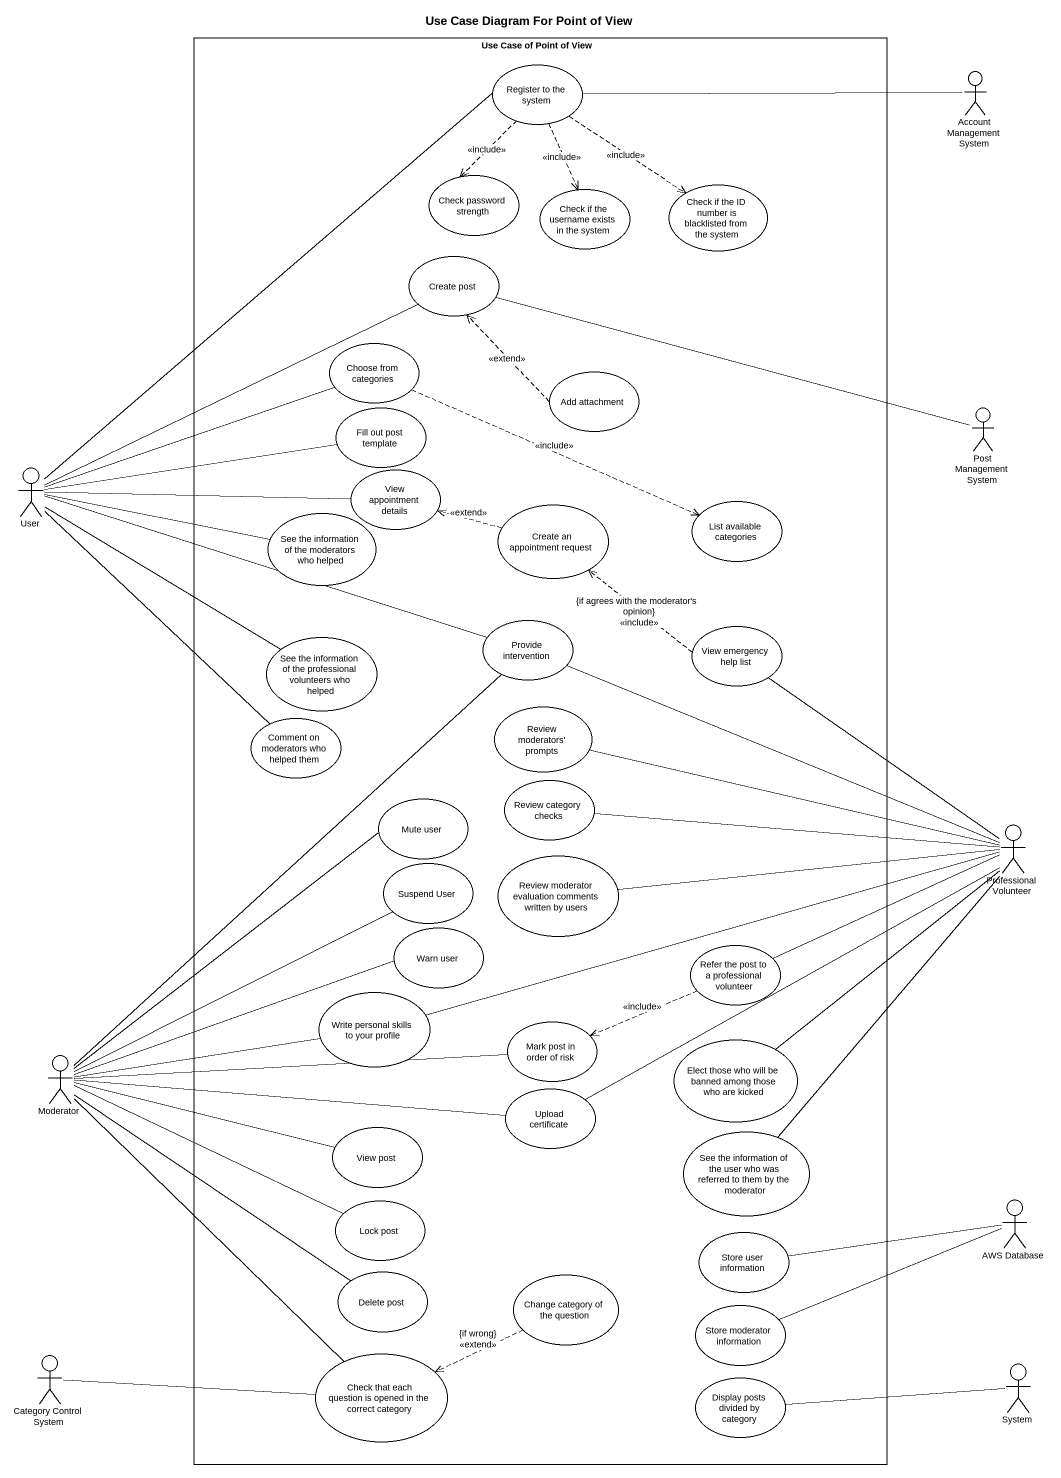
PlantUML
@startuml
title Use Case Diagram For Point of View
rectangle "Use Case of Point of View" as Use_Case_of_Point_of_View {
  usecase "Register to the system" as Register_to_the_system
  usecase "Check password strength" as Check_password_strength
  usecase "Check if the username exists in the system" as Check_if_the_username
  usecase "Check if the ID number is blacklisted from the system" as Check_if_the_ID_number_is
  usecase "Create post" as Create_post
  usecase "Choose from categories" as Choose_from_categories
  usecase "Add attachment" as Add_attachment
  usecase "Fill out post template" as Fill_out_post_template
  usecase "View appointment details" as View_appointment_details
  usecase "List available categories" as List_available_categories
  usecase "See the information of the moderators who helped" as See_the_information_of_the
  usecase "Create an appointment request" as Create_an_appointment
  usecase "See the information of the professional volunteers who helped" as See_the_information_of_the_2
  usecase "Provide intervention" as Provide_intervention
  usecase "View emergency help list" as View_emergency_help_list
  usecase "Comment on moderators who helped them" as Comment_on_moderators_who
  usecase "Review moderators' prompts" as Review_moderators_prompts
  usecase "Mute user" as Mute_user
  usecase "Review category checks" as Review_category_checks
  usecase "Suspend User" as Suspend_User
  usecase "Review moderator evaluation comments written by users" as Review_moderator_evaluation
  usecase "Warn user" as Warn_user
  usecase "Refer the post to a professional volunteer" as Refer_the_post_to_a
  usecase "Write personal skills to your profile" as Write_personal_skills_to
  usecase "Mark post in order of risk" as Mark_post_in_order_of_risk
  usecase "Elect those who will be banned among those who are kicked" as Elect_those_who_will_be
  usecase "Upload certificate" as Upload_certificate
  usecase "View post" as View_post
  usecase "See the information of the user who was referred to them by the moderator" as See_the_information_of_the_3
  usecase "Lock post" as Lock_post
  usecase "Store user information" as Store_user_information
  usecase "Delete post" as Delete_post
  usecase "Change category of the question" as Change_category_of_the
  usecase "Store moderator information" as Store_moderator_information
  usecase "Check that each question is opened in the correct category" as Check_that_each_question_is
  usecase "Display posts divided by category" as Display_posts_divided_by
}
actor "Account Management System" as Account_Management_System
actor "Post Management System" as Post_Management_System
actor User
actor "Professional Volunteer" as Professional_Volunteer
actor Moderator
actor "AWS Database" as AWS_Database
actor "Category Control System" as Category_Control_System
actor System
Register_to_the_system ..> Check_password_strength : <<include>>
Register_to_the_system ..> Check_if_the_username : <<include>>
Register_to_the_system ..> Check_if_the_ID_number_is : <<include>>
Account_Management_System -left- Register_to_the_system
Choose_from_categories .right.> List_available_categories : <<include>>
Add_attachment .up.> Create_post : <<extend>>
Post_Management_System -left- Create_post
User -up- Register_to_the_system
User -right- Create_post
User -right- Choose_from_categories
User -right- Fill_out_post_template
User -right- View_appointment_details
User -right- See_the_information_of_the
User -right- See_the_information_of_the_2
User -right- Provide_intervention
User -- Comment_on_moderators_who
Create_an_appointment .left.> View_appointment_details : <<extend>>
View_emergency_help_list .up.> Create_an_appointment : {if agrees with the moderator's opinion}\n<<include>>
Professional_Volunteer -left- Provide_intervention
Professional_Volunteer -up- View_emergency_help_list
Professional_Volunteer -left- Review_moderators_prompts
Professional_Volunteer -left- Review_category_checks
Professional_Volunteer -left- Review_moderator_evaluation
Professional_Volunteer -left- Write_personal_skills_to
Professional_Volunteer -- Elect_those_who_will_be
Professional_Volunteer -left- Upload_certificate
Professional_Volunteer -- See_the_information_of_the_3
Refer_the_post_to_a -right- Professional_Volunteer
Refer_the_post_to_a .left.> Mark_post_in_order_of_risk : <<include>>
Moderator -up- Provide_intervention
Moderator -up- Mute_user
Moderator -right- Suspend_User
Moderator -right- Warn_user
Moderator -right- Write_personal_skills_to
Moderator -right- Mark_post_in_order_of_risk
Moderator -right- Upload_certificate
Moderator -right- View_post
Moderator -right- Lock_post
Moderator -- Delete_post
Moderator -- Check_that_each_question_is
AWS_Database -left- Store_user_information
AWS_Database -left- Store_moderator_information
Change_category_of_the .left.> Check_that_each_question_is : {if wrong}\n<<extend>>
Category_Control_System -right- Check_that_each_question_is
System -left- Display_posts_divided_by
@enduml
